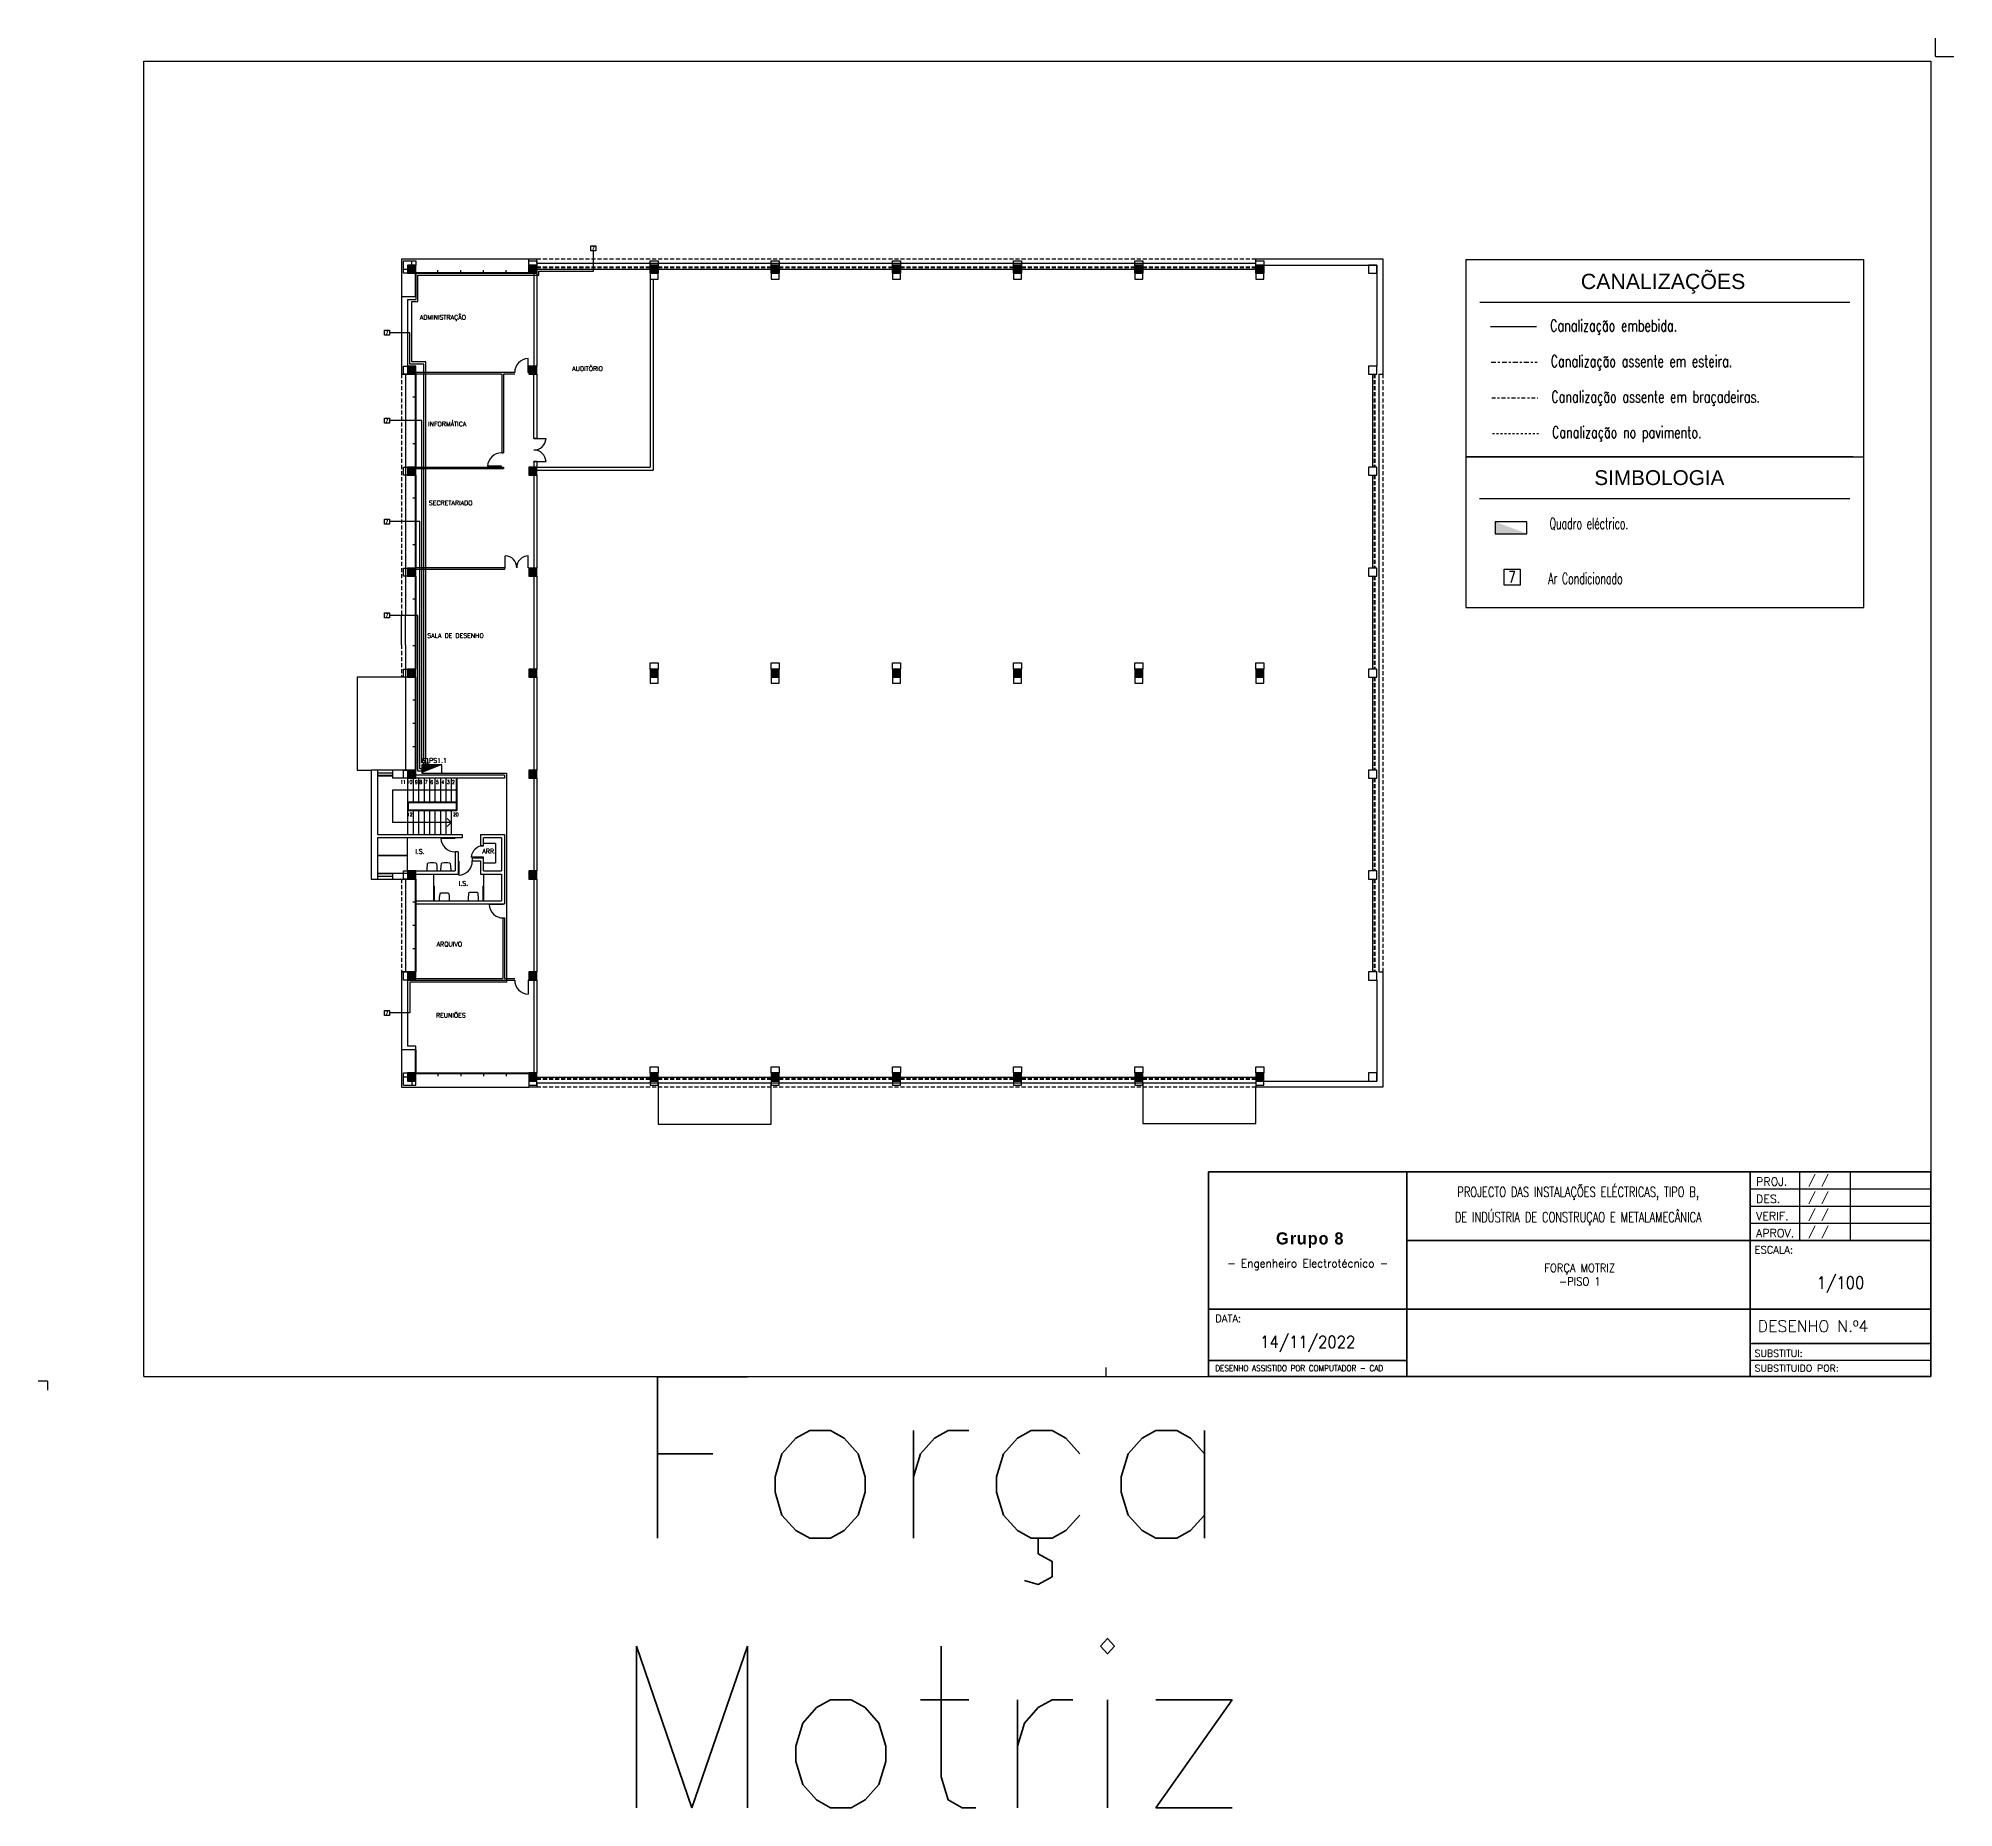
# Model space of a CAD drawing. Extents: x -9 to 600, y -23 to 65.
# Drawn here: x 505.2 to 600.1, y -23 to 64.6 of the extents above; entities that cross this region are included whole.
import ezdxf
from ezdxf.enums import TextEntityAlignment as Align

# ---------------------------------------------------------------- set-up
doc = ezdxf.new("R2010")
doc.units = 0
doc.header["$LTSCALE"] = 0.8
doc.header["$MEASUREMENT"] = 0
for name, pattern in [('CENTER2', [1.125, 0.75, -0.125, 0.125, -0.125]), ('DASHDOT2', [1.5875, 0.79375, -0.396875, 0, -0.396875]), ('HIDDEN', [0.375, 0.25, -0.125])]:
    doc.linetypes.add(name, pattern=pattern)
doc.layers.get('0').update_dxf_attribs({"color": 3, "linetype": 'CONTINUOUS'})
for name, color, linetype in [('Desenho base', 7, 'CONTINUOUS'), ('LEGENDA', 1, 'CONTINUOUS'), ('Quadros', 170, 'CONTINUOUS'), ('TOM', 4, 'CONTINUOUS'), ('tomadas2', 6, 'CONTINUOUS')]:
    doc.layers.add(name, color=color, linetype=linetype)
doc.styles.add('ARIAL', font='arial.ttf')
doc.styles.add('PEN', font='ROMANS.SHX', dxfattribs={"width": 0.7, "height": 1})
doc.styles.add('ROMANS', font='romans', dxfattribs={"width": 0.9})
doc.styles.get("Standard").update_dxf_attribs({"font": 'ROMANS'})

# ---------------------------------------------------------------- blocks, each defined once
blk = doc.blocks.new('PE')
for p, q in [((0, 0), (5, 0)), ((5, 0), (5, 100))]:
    blk.add_line(p, q)
blk.add_arc((0, 0), 100, 0, 87.134)
blk = doc.blocks.new('PD')
for p, q in [((-5, 0), (-5, 100)), ((0, 0), (-5, 0))]:
    blk.add_line(p, q)
blk.add_arc((0, 0), 100, 92.866, 180)
blk = doc.blocks.new('*X30')
at = {"color": 0}
for p, q in [((15.8, 29.801), (16.199, 30.2)), ((15.8, 29.871), (16.129, 30.2)), ((15.8, 29.942), (16.058, 30.2)), ((15.8, 30.013), (15.987, 30.2)), ((15.8, 30.084), (15.916, 30.2)), ((15.8, 30.154), (15.846, 30.2)), ((15.87, 29.8), (16.2, 30.13)), ((15.941, 29.8), (16.2, 30.059)), ((16.011, 29.8), (16.2, 29.989)), ((16.082, 29.8), (16.2, 29.918)), ((16.153, 29.8), (16.2, 29.847))]:
    blk.add_line(p, q, dxfattribs=at)
blk = doc.blocks.new('QUAD')
for p, q in [((0, 0), (0, 0.4)), ((0, 0.4), (1, 0.4)), ((1, 0), (0, 0)), ((1, 0.4), (1, 0))]:
    blk.add_line(p, q)
blk.add_solid([(0, 0.4), (1, 0.4), (1, 0), (1, 0.4)])
blk = doc.blocks.new('Folha A3')
at = {"color": 0}
for p, q in [((412, 289), (412, 293)), ((412, 289), (416, 289)), ((21, 288), (411, 288)), ((21, 1), (21, 288)), ((411, 288), (411, 1)), ((0, 0), (-2, 0)), ((0, 0), (0, -2)), ((21, 1), (411, 1)), ((231, 3), (231, 1))]:
    blk.add_line(p, q, dxfattribs=at)

msp = doc.modelspace()

# ---------------------------------------------------------------- linework, layer by layer
at = {"color": 0, "lineweight": 120}
for p, q in [((598.947, 8.462), (563.187, 8.462)), ((563.187, 8.462), (563.187, -1.678)), ((598.947, 8.462), (598.947, -1.678)), ((598.947, -1.678), (563.187, -1.678))]:
    msp.add_line(p, q, dxfattribs=at)
at = {"color": 0, "lineweight": 60}
for p, q in [((573.007, 8.462), (573.007, -1.678)), ((590.007, 8.462), (590.007, -1.678)), ((573.007, 5.062), (598.947, 5.062)), ((563.187, 1.662), (598.947, 1.662)), ((573.007, -0.888), (563.187, -0.888))]:
    msp.add_line(p, q, dxfattribs=at)
at = {"color": 0, "lineweight": 30}
for p, q in [((590.007, 7.612), (598.947, 7.612)), ((592.447, 8.462), (592.447, 5.062)), ((594.947, 8.462), (594.947, 5.062)), ((590.007, 6.762), (598.947, 6.762)), ((590.007, 5.91), (598.947, 5.91)), ((590.007, -0.038), (598.947, -0.038)), ((598.947, -0.888), (590.007, -0.888)), ((598.947, -0.038), (590.127, -0.038))]:
    msp.add_line(p, q, dxfattribs=at)
at = {"layer": 'Desenho base'}
for p, q in [((523.232, 53.648), (529.532, 53.648)), ((523.332, 52.948), (523.332, 53.548)), ((523.332, 53.548), (523.932, 53.548)), ((523.332, 53.148), (523.532, 53.148)), ((523.532, 53.348), (523.532, 52.948)), ((523.932, 53.348), (523.532, 53.348)), ((523.732, 53.348), (523.732, 53.548)), ((523.932, 53.548), (523.932, 53.348)), ((523.932, 52.948), (523.932, 53.348)), ((529.532, 53.648), (529.932, 53.648)), ((529.532, 53.348), (529.532, 53.648)), ((529.932, 53.348), (529.532, 53.348)), ((529.532, 53.348), (529.532, 52.948)), ((529.932, 53.448), (529.932, 53.648)), ((529.932, 53.448), (565.532, 53.448)), ((529.932, 52.948), (529.932, 53.348)), ((529.932, 53.148), (535.532, 53.148)), ((535.932, 53.348), (535.532, 53.348)), ((535.532, 53.348), (535.532, 52.948)), ((535.932, 52.948), (535.932, 53.348)), ((535.932, 53.148), (541.532, 53.148)), ((541.932, 53.348), (541.532, 53.348)), ((541.532, 53.348), (541.532, 52.948)), ((541.932, 52.948), (541.932, 53.348)), ((541.932, 53.148), (547.532, 53.148)), ((547.932, 53.348), (547.532, 53.348)), ((547.532, 53.348), (547.532, 52.948)), ((547.932, 52.948), (547.932, 53.348)), ((547.932, 53.148), (553.532, 53.148)), ((553.932, 53.348), (553.532, 53.348)), ((553.532, 53.348), (553.532, 52.948)), ((553.932, 52.948), (553.932, 53.348)), ((553.932, 53.148), (559.532, 53.148)), ((559.932, 53.348), (559.532, 53.348)), ((559.532, 53.348), (559.532, 52.948)), ((559.932, 52.948), (559.932, 53.348)), ((559.932, 53.148), (565.532, 53.148)), ((565.532, 53.648), (571.811, 53.648)), ((565.532, 53.448), (565.532, 53.648)), ((565.932, 53.348), (565.532, 53.348)), ((565.532, 53.348), (565.532, 52.948)), ((565.932, 53.348), (571.511, 53.348)), ((565.932, 52.948), (565.932, 53.348)), ((571.511, 53.348), (571.111, 53.348)), ((571.111, 53.348), (571.111, 52.948)), ((571.511, 53.348), (571.511, 48.348)), ((571.511, 52.948), (571.511, 53.348)), ((571.811, 53.648), (571.811, 47.948)), ((575.92, 53.621, -0.002), (595.629, 53.621)), ((575.92, 53.621), (575.92, 43.86)), ((595.629, 43.86), (595.629, 53.621)), ((523.532, 52.948), (523.332, 52.948)), ((523.532, 52.948), (523.932, 52.948)), ((523.902, 52.948), (523.902, 51.798)), ((523.932, 52.978), (529.532, 52.978)), ((523.932, 52.948), (529.532, 52.948)), ((523.932, 52.948), (523.932, 51.798)), ((525.032, 52.948), (525.032, 53.098)), ((526.157, 52.948), (526.157, 53.098)), ((527.282, 52.948), (527.282, 53.098)), ((528.407, 52.948), (528.407, 53.098)), ((529.532, 52.948), (529.932, 52.948)), ((529.782, 52.948), (529.782, 48.348)), ((529.932, 52.948), (529.932, 48.348)), ((535.532, 52.948), (535.932, 52.948)), ((535.532, 52.648), (535.532, 43.348)), ((535.682, 52.648), (535.682, 43.198)), ((541.532, 52.948), (541.932, 52.948)), ((547.532, 52.948), (547.932, 52.948)), ((553.532, 52.948), (553.932, 52.948)), ((559.532, 52.948), (559.932, 52.948)), ((565.532, 52.948), (565.932, 52.948)), ((571.111, 52.948), (571.511, 52.948)), ((523.232, 51.798), (523.232, 47.948)), ((523.232, 51.798), (523.932, 51.798)), ((523.532, 51.648), (523.932, 51.648)), ((523.532, 51.648), (523.532, 48.348)), ((523.932, 51.798), (523.932, 51.648)), ((594.934, 51.486), (576.615, 51.486)), ((523.232, 47.948), (523.532, 47.948)), ((523.432, 47.948), (523.432, 36.004)), ((523.932, 48.348), (523.532, 48.348)), ((523.532, 48.348), (523.532, 47.948)), ((523.532, 47.948), (523.932, 47.948)), ((523.902, 47.948), (523.902, 43.348)), ((523.932, 47.948), (523.932, 48.348)), ((523.932, 47.948), (523.932, 43.348)), ((529.932, 48.348), (529.532, 48.348)), ((529.532, 48.348), (529.532, 47.948)), ((529.532, 47.948), (529.932, 47.948)), ((529.782, 44.758), (529.782, 47.948)), ((529.932, 47.948), (529.932, 48.348)), ((529.932, 47.948), (529.932, 44.758)), ((571.511, 48.348), (571.111, 48.348)), ((571.111, 48.348), (571.111, 47.948)), ((571.111, 47.948), (571.511, 47.948)), ((571.311, 47.948), (571.311, 43.348)), ((571.511, 47.948), (571.511, 48.348)), ((571.611, 47.948), (571.611, 18.348)), ((571.611, 47.948), (571.811, 47.948)), ((523.932, 46.798), (523.782, 46.798)), ((523.932, 45.648), (523.782, 45.648)), ((529.932, 44.758), (529.782, 44.758)), ((523.932, 44.498), (523.782, 44.498)), ((528.202, 44.048), (528.282, 44.048)), ((575.92, 43.86), (595.629, 43.86)), ((595.097, 43.86, 0.002), (575.92, 43.86)), ((575.92, 43.86), (575.92, 36.393)), ((595.629, 36.393), (595.629, 43.86)), ((523.932, 43.348), (523.532, 43.348)), ((523.532, 43.348), (523.532, 42.948)), ((523.532, 42.948), (523.932, 42.948)), ((523.902, 42.948), (523.902, 38.348)), ((523.932, 43.348), (528.282, 43.348)), ((523.932, 42.948), (523.932, 43.348)), ((523.932, 43.268), (528.282, 43.268)), ((523.932, 42.948), (523.932, 38.348)), ((529.932, 43.348), (529.532, 43.348)), ((529.532, 43.348), (529.532, 42.948)), ((529.532, 43.348), (529.782, 43.348)), ((529.532, 42.948), (529.932, 42.948)), ((529.932, 43.618), (529.782, 43.618)), ((529.782, 43.618), (529.782, 43.348)), ((529.782, 42.948), (529.782, 38.348)), ((529.782, 42.948), (529.782, 42.916)), ((529.932, 43.618), (529.932, 43.348)), ((529.932, 42.948), (529.932, 43.348)), ((529.932, 43.348), (535.532, 43.348)), ((529.932, 43.198), (535.682, 43.198)), ((529.932, 42.948), (529.932, 38.348)), ((571.511, 43.348), (571.111, 43.348)), ((571.111, 43.348), (571.111, 42.948)), ((571.111, 42.948), (571.511, 42.948)), ((571.311, 42.948), (571.311, 38.348)), ((571.511, 42.948), (571.511, 43.348)), ((523.932, 41.798), (523.782, 41.798)), ((576.597, 41.782, 0.001), (594.934, 41.782, 0.001)), ((523.932, 40.648), (523.782, 40.648)), ((523.932, 39.498), (523.782, 39.498)), ((523.932, 38.348), (523.532, 38.348)), ((523.532, 38.348), (523.532, 37.948)), ((523.532, 37.948), (523.932, 37.948)), ((523.902, 37.948), (523.902, 36.004)), ((528.332, 38.358), (523.932, 38.358)), ((523.932, 37.948), (523.932, 38.348)), ((528.332, 38.278), (523.932, 38.278)), ((523.932, 37.948), (523.932, 36.004)), ((528.332, 38.358), (528.332, 38.278)), ((529.532, 38.358), (529.532, 38.278)), ((529.932, 38.348), (529.532, 38.348)), ((529.532, 38.348), (529.532, 37.948)), ((529.532, 37.948), (529.932, 37.948)), ((529.782, 37.948), (529.782, 33.348)), ((529.932, 37.948), (529.932, 38.348)), ((529.932, 37.948), (529.932, 33.348)), ((571.511, 38.348), (571.111, 38.348)), ((571.111, 38.348), (571.111, 37.948)), ((571.111, 37.948), (571.511, 37.948)), ((571.311, 37.948), (571.311, 33.348)), ((571.511, 37.948), (571.511, 38.348)), ((523.932, 36.798), (523.782, 36.798)), ((575.92, 36.393), (595.629, 36.393)), ((523.232, 34.54), (523.232, 36.004)), ((523.432, 34.54), (523.432, 36.004)), ((523.902, 36.004), (523.902, 34.54)), ((523.932, 36.004), (523.932, 34.54)), ((523.432, 34.54), (523.432, 28.348)), ((523.932, 34.498), (523.782, 34.498)), ((523.902, 34.54), (523.902, 33.348)), ((523.932, 34.54), (523.932, 33.348)), ((523.932, 33.348), (523.532, 33.348)), ((523.532, 33.348), (523.532, 32.948)), ((523.932, 32.948), (523.932, 33.348)), ((529.932, 33.348), (529.532, 33.348)), ((529.532, 33.348), (529.532, 32.948)), ((529.932, 32.948), (529.932, 33.348)), ((535.932, 33.348), (535.532, 33.348)), ((535.532, 33.348), (535.532, 32.948)), ((535.932, 32.948), (535.932, 33.348)), ((541.932, 33.348), (541.532, 33.348)), ((541.532, 33.348), (541.532, 32.948)), ((541.932, 32.948), (541.932, 33.348)), ((547.932, 33.348), (547.532, 33.348)), ((547.532, 33.348), (547.532, 32.948)), ((547.932, 32.948), (547.932, 33.348)), ((553.932, 33.348), (553.532, 33.348)), ((553.532, 33.348), (553.532, 32.948)), ((553.932, 32.948), (553.932, 33.348)), ((559.932, 33.348), (559.532, 33.348)), ((559.532, 33.348), (559.532, 32.948)), ((559.932, 32.948), (559.932, 33.348)), ((565.932, 33.348), (565.532, 33.348)), ((565.532, 33.348), (565.532, 32.948)), ((565.932, 32.948), (565.932, 33.348)), ((571.511, 33.348), (571.111, 33.348)), ((571.111, 33.348), (571.111, 32.948)), ((571.511, 32.948), (571.511, 33.348)), ((521.032, 32.948), (521.032, 28.348)), ((523.432, 32.948), (521.032, 32.948)), ((523.532, 32.948), (523.932, 32.948)), ((523.902, 32.948), (523.902, 28.348)), ((523.932, 32.948), (523.932, 28.348)), ((529.532, 32.948), (529.932, 32.948)), ((529.782, 32.948), (529.782, 28.348)), ((529.932, 32.948), (529.932, 28.348)), ((535.532, 32.948), (535.932, 32.948)), ((541.532, 32.948), (541.932, 32.948)), ((547.532, 32.948), (547.932, 32.948)), ((553.532, 32.948), (553.932, 32.948)), ((559.532, 32.948), (559.932, 32.948)), ((565.532, 32.948), (565.932, 32.948)), ((571.111, 32.948), (571.511, 32.948)), ((571.311, 32.948), (571.311, 28.348)), ((523.932, 31.798), (523.782, 31.798)), ((523.932, 30.648), (523.782, 30.648)), ((523.932, 29.498), (523.782, 29.498)), ((521.032, 28.348), (521.732, 28.348)), ((522.032, 28.348), (521.732, 28.348)), ((521.732, 28.348), (521.732, 22.948)), ((522.782, 28.348), (522.032, 28.348)), ((522.032, 28.348), (522.032, 25.148)), ((522.782, 28.198), (522.032, 28.198)), ((522.782, 28.078), (522.032, 28.078)), ((522.782, 28.048), (522.032, 28.048)), ((522.782, 28.348), (522.782, 27.948)), ((523.532, 28.348), (522.782, 28.348)), ((523.532, 27.948), (522.782, 27.948)), ((523.932, 28.348), (523.532, 28.348)), ((523.532, 28.348), (523.532, 27.948)), ((523.532, 27.948), (523.532, 26.748)), ((523.532, 27.948), (523.932, 27.948)), ((523.802, 27.948), (523.802, 26.748)), ((523.932, 27.948), (523.932, 28.348)), ((528.332, 28.098), (523.932, 28.098)), ((528.332, 27.948), (523.932, 27.948)), ((524.072, 27.948), (524.072, 26.748)), ((524.342, 27.948), (524.342, 26.748)), ((524.612, 27.948), (524.612, 26.748)), ((524.882, 27.948), (524.882, 26.748)), ((525.152, 27.948), (525.152, 26.748)), ((525.422, 27.948), (525.422, 26.748)), ((525.692, 27.948), (525.692, 26.748)), ((525.932, 27.948), (525.932, 26.378)), ((525.962, 27.948), (525.962, 26.348)), ((528.332, 28.098), (528.332, 27.948)), ((529.932, 28.348), (529.532, 28.348)), ((529.532, 28.348), (529.532, 27.948)), ((529.532, 27.948), (529.932, 27.948)), ((529.782, 27.948), (529.782, 23.348)), ((529.932, 27.948), (529.932, 28.348)), ((529.932, 27.948), (529.932, 23.348)), ((571.511, 28.348), (571.111, 28.348)), ((571.111, 28.348), (571.111, 27.948)), ((571.111, 27.948), (571.511, 27.948)), ((571.311, 27.948), (571.311, 23.348)), ((571.511, 27.948), (571.511, 28.348)), ((525.932, 27.348), (522.782, 27.348)), ((522.782, 27.348), (522.782, 25.748)), ((523.532, 26.748), (523.532, 26.348)), ((525.932, 26.748), (523.532, 26.748)), ((523.562, 26.718), (523.562, 26.378)), ((525.932, 26.718), (523.562, 26.718)), ((525.692, 25.748), (522.782, 25.748)), ((523.532, 26.348), (523.532, 25.148)), ((523.532, 26.348), (525.962, 26.348)), ((523.562, 26.378), (525.932, 26.378)), ((523.802, 26.348), (523.802, 25.148)), ((524.072, 26.348), (524.072, 25.148)), ((524.342, 26.348), (524.342, 25.148)), ((524.612, 26.348), (524.612, 25.148)), ((524.882, 26.348), (524.882, 25.148)), ((525.152, 26.348), (525.152, 25.148)), ((525.422, 26.348), (525.422, 25.148)), ((525.692, 25.748), (525.492, 25.948)), ((525.692, 25.748), (525.492, 25.548)), ((525.692, 26.348), (525.692, 25.148)), ((522.032, 25.148), (526.232, 25.148)), ((526.232, 24.998), (522.032, 24.998)), ((522.032, 24.998), (522.032, 22.948)), ((523.532, 23.348), (523.532, 24.998)), ((526.232, 25.148), (526.232, 24.998)), ((527.132, 25.148), (528.332, 25.148)), ((527.132, 25.148), (527.132, 24.598)), ((527.282, 24.598), (527.282, 24.998)), ((528.182, 24.998), (527.282, 24.998)), ((527.882, 24.708), (527.282, 24.708)), ((527.882, 24.708), (527.882, 23.748)), ((528.182, 24.998), (528.182, 23.348)), ((528.332, 25.148), (528.332, 21.723)), ((522.032, 24.138), (523.532, 24.138)), ((522.032, 24.108), (523.532, 24.108)), ((526.032, 24.298), (525.882, 24.298)), ((525.882, 24.298), (525.882, 23.348)), ((526.032, 24.298), (526.032, 23.198)), ((526.732, 23.998), (526.732, 23.848)), ((526.732, 23.998), (527.282, 23.998)), ((526.732, 23.848), (527.132, 23.848)), ((527.132, 24.598), (527.282, 24.598)), ((527.132, 23.848), (527.132, 23.198)), ((527.282, 23.348), (527.282, 23.998)), ((527.282, 23.748), (527.882, 23.748)), ((521.732, 22.948), (522.032, 22.948)), ((522.032, 23.248), (522.782, 23.248)), ((522.032, 23.218), (522.782, 23.218)), ((522.032, 23.098), (522.782, 23.098)), ((522.032, 22.948), (522.782, 22.948)), ((522.782, 23.248), (522.782, 22.948)), ((522.782, 23.248), (523.532, 23.248)), ((522.782, 22.948), (523.532, 22.948)), ((523.432, 22.948), (523.432, 18.348)), ((523.932, 23.348), (523.532, 23.348)), ((523.532, 23.348), (523.532, 22.948)), ((523.532, 22.948), (523.932, 22.948)), ((523.902, 22.948), (523.902, 18.348)), ((523.932, 23.348), (525.882, 23.348)), ((523.932, 22.948), (523.932, 23.348)), ((523.932, 23.198), (526.032, 23.198)), ((523.932, 22.948), (523.932, 18.348)), ((524.832, 21.873), (524.832, 23.198)), ((527.132, 23.198), (528.182, 23.198)), ((527.282, 23.348), (528.182, 23.348)), ((527.282, 23.198), (527.282, 21.873)), ((528.182, 23.198), (528.182, 21.873)), ((529.932, 23.348), (529.532, 23.348)), ((529.532, 23.348), (529.532, 22.948)), ((529.532, 22.948), (529.932, 22.948)), ((529.782, 22.948), (529.782, 18.348)), ((529.932, 22.948), (529.932, 23.348)), ((529.932, 22.948), (529.932, 18.348)), ((571.511, 23.348), (571.111, 23.348)), ((571.111, 23.348), (571.111, 22.948)), ((571.111, 22.948), (571.511, 22.948)), ((571.311, 22.948), (571.311, 18.348)), ((571.511, 22.948), (571.511, 23.348)), ((523.932, 21.873), (528.182, 21.873)), ((524.832, 22.598), (524.862, 22.598)), ((524.862, 21.873), (524.862, 22.598)), ((527.252, 22.598), (527.282, 22.598)), ((527.252, 22.598), (527.252, 21.873)), ((523.932, 21.798), (523.782, 21.798)), ((523.932, 21.723), (528.332, 21.723)), ((528.252, 21.023), (528.332, 21.023)), ((523.932, 20.648), (523.782, 20.648)), ((523.932, 19.498), (523.782, 19.498)), ((523.232, 18.348), (523.232, 14.498)), ((523.532, 18.348), (523.232, 18.348)), ((523.932, 18.348), (523.532, 18.348)), ((523.532, 18.348), (523.532, 17.948)), ((523.932, 17.948), (523.932, 18.348)), ((529.932, 18.348), (529.532, 18.348)), ((529.532, 18.348), (529.532, 17.948)), ((529.932, 17.948), (529.932, 18.348)), ((571.511, 18.348), (571.111, 18.348)), ((571.111, 18.348), (571.111, 17.948)), ((571.511, 17.948), (571.511, 18.348)), ((571.611, 18.348), (571.811, 18.348)), ((571.811, 18.348), (571.811, 12.648)), ((523.532, 17.948), (523.532, 14.678)), ((523.532, 17.948), (523.932, 17.948)), ((529.532, 17.948), (529.932, 17.948)), ((529.782, 17.948), (529.782, 13.348)), ((529.932, 17.948), (529.932, 13.348)), ((571.111, 17.948), (571.511, 17.948)), ((571.511, 17.948), (571.511, 12.948)), ((523.232, 14.498), (523.232, 12.648)), ((523.902, 14.498), (523.232, 14.498)), ((523.932, 14.678), (523.532, 14.678)), ((523.902, 14.498), (523.902, 13.348)), ((523.932, 14.498), (523.932, 14.678)), ((523.932, 14.498), (523.932, 13.348)), ((523.332, 13.348), (523.532, 13.348)), ((523.332, 12.748), (523.332, 13.348)), ((523.932, 13.348), (523.532, 13.348)), ((523.532, 13.348), (523.532, 12.948)), ((523.932, 13.348), (529.532, 13.348)), ((523.932, 12.948), (523.932, 13.348)), ((523.932, 13.318), (529.532, 13.318)), ((525.032, 13.348), (525.032, 13.198)), ((526.157, 13.348), (526.157, 13.198)), ((527.282, 13.348), (527.282, 13.198)), ((528.407, 13.348), (528.407, 13.198)), ((529.932, 13.348), (529.532, 13.348)), ((529.532, 13.348), (529.532, 12.948)), ((529.932, 12.948), (529.932, 13.348)), ((535.932, 13.348), (535.532, 13.348)), ((535.532, 13.348), (535.532, 12.948)), ((535.932, 12.948), (535.932, 13.348)), ((541.932, 13.348), (541.532, 13.348)), ((541.532, 13.348), (541.532, 12.948)), ((541.932, 12.948), (541.932, 13.348)), ((547.932, 13.348), (547.532, 13.348)), ((547.532, 13.348), (547.532, 12.948)), ((547.932, 12.948), (547.932, 13.348)), ((553.932, 13.348), (553.532, 13.348)), ((553.532, 13.348), (553.532, 12.948)), ((553.932, 12.948), (553.932, 13.348)), ((559.932, 13.348), (559.532, 13.348)), ((559.532, 13.348), (559.532, 12.948)), ((559.932, 12.948), (559.932, 13.348)), ((565.932, 13.348), (565.532, 13.348)), ((565.532, 13.348), (565.532, 12.948)), ((565.932, 12.948), (565.932, 13.348)), ((571.511, 13.348), (571.111, 13.348)), ((571.111, 13.348), (571.111, 12.948)), ((571.511, 12.948), (571.511, 13.348)), ((523.232, 12.648), (529.532, 12.648)), ((523.532, 13.148), (523.332, 13.148)), ((523.332, 12.748), (523.932, 12.748)), ((523.532, 12.948), (523.932, 12.948)), ((523.732, 12.948), (523.732, 12.748)), ((523.932, 12.748), (523.932, 12.948)), ((529.532, 12.948), (529.532, 12.648)), ((529.532, 12.948), (529.932, 12.948)), ((529.932, 12.648), (529.532, 12.648)), ((529.932, 13.148), (535.532, 13.148)), ((565.532, 12.848), (529.932, 12.848)), ((529.932, 12.848), (529.932, 12.648)), ((535.532, 12.948), (535.932, 12.948)), ((535.932, 13.148), (541.532, 13.148)), ((535.932, 12.848), (535.932, 10.818)), ((541.532, 12.948), (541.932, 12.948)), ((541.532, 10.818), (541.532, 12.848)), ((541.932, 13.148), (547.532, 13.148)), ((547.532, 12.948), (547.932, 12.948)), ((547.932, 13.148), (553.532, 13.148)), ((553.532, 12.948), (553.932, 12.948)), ((553.932, 13.148), (559.532, 13.148)), ((559.532, 12.948), (559.932, 12.948)), ((559.932, 13.148), (565.532, 13.148)), ((559.932, 12.848), (559.932, 10.848)), ((565.532, 12.948), (565.932, 12.948)), ((565.532, 12.848), (565.532, 12.648)), ((565.532, 10.848), (565.532, 12.648)), ((571.811, 12.648), (565.532, 12.648)), ((565.932, 12.948), (571.511, 12.948)), ((571.111, 12.948), (571.511, 12.948)), ((535.932, 10.818), (541.532, 10.818)), ((559.932, 10.848), (565.532, 10.848))]:
    msp.add_line(p, q, dxfattribs=at)
at = {"layer": 'Desenho base', "linetype": 'Continuous'}
for p, q in [((523.232, 53.648), (523.232, 51.798)), ((528.832, 48.028), (523.932, 48.028)), ((528.202, 47.948), (523.932, 47.948)), ((528.202, 47.948), (528.202, 44.048)), ((528.832, 47.948), (528.282, 47.948)), ((528.282, 47.948), (528.282, 44.048)), ((528.282, 43.348), (528.282, 43.268)), ((528.252, 21.023), (528.252, 18.028)), ((528.332, 21.023), (528.332, 18.028)), ((523.932, 18.028), (528.252, 18.028)), ((528.332, 18.028), (528.832, 18.028)), ((523.932, 17.948), (528.832, 17.948))]:
    msp.add_line(p, q, dxfattribs=at)
at = {"layer": 'Desenho base', "linetype": 'HIDDEN'}
for p, q in [((529.932, 53.648), (565.532, 53.648)), ((529.932, 53.258), (535.532, 53.258)), ((529.932, 53.228), (535.532, 53.228)), ((535.932, 53.258), (541.532, 53.258)), ((535.932, 53.228), (541.532, 53.228)), ((541.932, 53.258), (547.532, 53.258)), ((541.932, 53.228), (547.532, 53.228)), ((547.932, 53.258), (553.532, 53.258)), ((547.932, 53.228), (553.532, 53.228)), ((553.932, 53.258), (559.532, 53.258)), ((553.932, 53.228), (559.532, 53.228)), ((559.932, 53.258), (565.532, 53.258)), ((559.932, 53.228), (565.532, 53.228)), ((523.232, 47.948), (523.232, 36.004)), ((571.391, 47.948), (571.391, 43.348)), ((571.421, 47.948), (571.421, 43.348)), ((571.811, 47.948), (571.811, 18.348)), ((571.391, 42.948), (571.391, 38.348)), ((571.421, 42.948), (571.421, 38.348)), ((571.391, 37.948), (571.391, 33.348)), ((571.421, 37.948), (571.421, 33.348)), ((523.232, 34.54), (523.232, 32.948)), ((571.391, 32.948), (571.391, 28.348)), ((571.421, 32.948), (571.421, 28.348)), ((571.391, 27.948), (571.391, 23.348)), ((571.421, 27.948), (571.421, 23.348)), ((523.232, 22.948), (523.232, 18.348)), ((571.391, 22.948), (571.391, 18.348)), ((571.421, 22.948), (571.421, 18.348)), ((529.932, 13.068), (535.532, 13.068)), ((529.932, 13.038), (535.532, 13.038)), ((565.532, 12.648), (529.932, 12.648)), ((535.932, 13.068), (541.532, 13.068)), ((535.932, 13.038), (541.532, 13.038)), ((541.932, 13.068), (547.532, 13.068)), ((541.932, 13.038), (547.532, 13.038)), ((547.932, 13.068), (553.532, 13.068)), ((547.932, 13.038), (553.532, 13.038)), ((553.932, 13.068), (559.532, 13.068)), ((553.932, 13.038), (559.532, 13.038)), ((559.932, 13.068), (565.532, 13.068)), ((559.932, 13.038), (565.532, 13.038))]:
    msp.add_line(p, q, dxfattribs=at)
at = {"layer": 'Desenho base'}
for points in [[(523.532, 52.948), (523.932, 52.948), (523.932, 53.348), (523.532, 53.348)], [(529.532, 53.348), (529.932, 53.348), (529.932, 52.948), (529.532, 52.948)], [(535.532, 53.348), (535.932, 53.348), (535.932, 52.948), (535.532, 52.948)], [(541.532, 53.348), (541.932, 53.348), (541.932, 52.948), (541.532, 52.948)], [(547.532, 53.348), (547.932, 53.348), (547.932, 52.948), (547.532, 52.948)], [(553.532, 53.348), (553.932, 53.348), (553.932, 52.948), (553.532, 52.948)], [(559.532, 53.348), (559.932, 53.348), (559.932, 52.948), (559.532, 52.948)], [(565.532, 53.348), (565.932, 53.348), (565.932, 52.948), (565.532, 52.948)], [(523.532, 47.948), (523.932, 47.948), (523.932, 48.348), (523.532, 48.348)], [(529.532, 47.948), (529.932, 47.948), (529.932, 48.348), (529.532, 48.348)], [(523.532, 42.948), (523.932, 42.948), (523.932, 43.348), (523.532, 43.348)], [(529.532, 42.948), (529.932, 42.948), (529.932, 43.348), (529.532, 43.348)], [(523.532, 37.948), (523.932, 37.948), (523.932, 38.348), (523.532, 38.348)], [(529.532, 37.948), (529.932, 37.948), (529.932, 38.348), (529.532, 38.348)], [(523.532, 32.948), (523.932, 32.948), (523.932, 33.348), (523.532, 33.348)], [(529.532, 32.948), (529.932, 32.948), (529.932, 33.348), (529.532, 33.348)], [(535.532, 32.948), (535.932, 32.948), (535.932, 33.348), (535.532, 33.348)], [(541.532, 32.948), (541.932, 32.948), (541.932, 33.348), (541.532, 33.348)], [(547.532, 32.948), (547.932, 32.948), (547.932, 33.348), (547.532, 33.348)], [(553.532, 32.948), (553.932, 32.948), (553.932, 33.348), (553.532, 33.348)], [(559.532, 32.948), (559.932, 32.948), (559.932, 33.348), (559.532, 33.348)], [(565.532, 32.948), (565.932, 32.948), (565.932, 33.348), (565.532, 33.348)], [(523.532, 27.948), (523.932, 27.948), (523.932, 28.348), (523.532, 28.348)], [(529.532, 27.948), (529.932, 27.948), (529.932, 28.348), (529.532, 28.348)], [(523.532, 22.948), (523.932, 22.948), (523.932, 23.348), (523.532, 23.348)], [(529.532, 22.948), (529.932, 22.948), (529.932, 23.348), (529.532, 23.348)], [(523.532, 17.948), (523.932, 17.948), (523.932, 18.348), (523.532, 18.348)], [(529.532, 17.948), (529.932, 17.948), (529.932, 18.348), (529.532, 18.348)], [(523.532, 12.948), (523.932, 12.948), (523.932, 13.348), (523.532, 13.348)], [(529.532, 12.948), (529.932, 12.948), (529.932, 13.348), (529.532, 13.348)], [(535.532, 12.948), (535.932, 12.948), (535.932, 13.348), (535.532, 13.348)], [(541.532, 12.948), (541.932, 12.948), (541.932, 13.348), (541.532, 13.348)], [(547.532, 12.948), (547.932, 12.948), (547.932, 13.348), (547.532, 13.348)], [(553.532, 12.948), (553.932, 12.948), (553.932, 13.348), (553.532, 13.348)], [(559.532, 12.948), (559.932, 12.948), (559.932, 13.348), (559.532, 13.348)], [(565.532, 12.948), (565.932, 12.948), (565.932, 13.348), (565.532, 13.348)]]:
    msp.add_lwpolyline(points, close=True, dxfattribs=at)
for points in [[(529.532, 53.348), (529.532, 53.548), (529.932, 53.548), (529.932, 53.348)], [(535.532, 53.348), (535.532, 53.548), (535.932, 53.548), (535.932, 53.348)], [(541.532, 53.348), (541.532, 53.548), (541.932, 53.548), (541.932, 53.348)], [(547.532, 53.348), (547.532, 53.548), (547.932, 53.548), (547.932, 53.348)], [(553.532, 53.348), (553.532, 53.548), (553.932, 53.548), (553.932, 53.348)], [(559.532, 53.348), (559.532, 53.548), (559.932, 53.548), (559.932, 53.348)], [(565.532, 53.348), (565.532, 53.548), (565.932, 53.548), (565.932, 53.348)], [(535.532, 52.948), (535.532, 52.648), (535.932, 52.648), (535.932, 52.948)], [(541.532, 52.948), (541.532, 52.648), (541.932, 52.648), (541.932, 52.948)], [(547.532, 52.948), (547.532, 52.648), (547.932, 52.648), (547.932, 52.948)], [(553.532, 52.948), (553.532, 52.648), (553.932, 52.648), (553.932, 52.948)], [(559.532, 52.948), (559.532, 52.648), (559.932, 52.648), (559.932, 52.948)], [(565.532, 52.948), (565.532, 52.648), (565.932, 52.648), (565.932, 52.948)], [(523.532, 47.948), (523.332, 47.948), (523.332, 48.348), (523.532, 48.348)], [(523.532, 42.948), (523.332, 42.948), (523.332, 43.348), (523.532, 43.348)], [(523.532, 37.948), (523.332, 37.948), (523.332, 38.348), (523.532, 38.348)], [(523.532, 32.948), (523.332, 32.948), (523.332, 33.348), (523.532, 33.348)], [(535.532, 33.348), (535.532, 33.648), (535.932, 33.648), (535.932, 33.348)], [(541.532, 33.348), (541.532, 33.648), (541.932, 33.648), (541.932, 33.348)], [(547.532, 33.348), (547.532, 33.648), (547.932, 33.648), (547.932, 33.348)], [(553.532, 33.348), (553.532, 33.648), (553.932, 33.648), (553.932, 33.348)], [(559.532, 33.348), (559.532, 33.648), (559.932, 33.648), (559.932, 33.348)], [(565.532, 33.348), (565.532, 33.648), (565.932, 33.648), (565.932, 33.348)], [(535.532, 32.948), (535.532, 32.648), (535.932, 32.648), (535.932, 32.948)], [(541.532, 32.948), (541.532, 32.648), (541.932, 32.648), (541.932, 32.948)], [(547.532, 32.948), (547.532, 32.648), (547.932, 32.648), (547.932, 32.948)], [(553.532, 32.948), (553.532, 32.648), (553.932, 32.648), (553.932, 32.948)], [(559.532, 32.948), (559.532, 32.648), (559.932, 32.648), (559.932, 32.948)], [(565.532, 32.948), (565.532, 32.648), (565.932, 32.648), (565.932, 32.948)], [(523.532, 27.948), (523.332, 27.948), (523.332, 28.348), (523.532, 28.348)], [(523.532, 22.948), (523.332, 22.948), (523.332, 23.348), (523.532, 23.348)], [(523.532, 17.948), (523.332, 17.948), (523.332, 18.348), (523.532, 18.348)], [(535.532, 13.348), (535.532, 13.648), (535.932, 13.648), (535.932, 13.348)], [(541.532, 13.348), (541.532, 13.648), (541.932, 13.648), (541.932, 13.348)], [(547.532, 13.348), (547.532, 13.648), (547.932, 13.648), (547.932, 13.348)], [(553.532, 13.348), (553.532, 13.648), (553.932, 13.648), (553.932, 13.348)], [(559.532, 13.348), (559.532, 13.648), (559.932, 13.648), (559.932, 13.348)], [(565.532, 13.348), (565.532, 13.648), (565.932, 13.648), (565.932, 13.348)], [(529.532, 12.948), (529.532, 12.748), (529.932, 12.748), (529.932, 12.948)], [(535.532, 12.948), (535.532, 12.748), (535.932, 12.748), (535.932, 12.948)], [(541.532, 12.948), (541.532, 12.748), (541.932, 12.748), (541.932, 12.948)], [(547.532, 12.948), (547.532, 12.748), (547.932, 12.748), (547.932, 12.948)], [(553.532, 12.948), (553.532, 12.748), (553.932, 12.748), (553.932, 12.948)], [(559.532, 12.948), (559.532, 12.748), (559.932, 12.748), (559.932, 12.948)], [(565.532, 12.948), (565.532, 12.748), (565.932, 12.748), (565.932, 12.948)]]:
    msp.add_lwpolyline(points, dxfattribs=at)
at = {"layer": 'Desenho base', "linetype": 'Continuous'}
for centre, radius, start, end in [((524.553, 23.689), 0.048, 96.9277, 171.6718), ((524.74, 22.148), 1.6, 83.0723, 96.9277), ((524.928, 23.689), 0.048, 8.3282, 83.0723), ((525.234, 23.689), 0.048, 96.9277, 171.6718), ((525.421, 22.148), 1.6, 83.0723, 96.9277), ((525.609, 23.689), 0.048, 8.3282, 83.0723), ((526.88, 23.348), 2.4, 171.6718, 180), ((522.6, 23.348), 2.4, 0, 8.3281), ((527.561, 23.348), 2.4, 171.6718, 180), ((523.281, 23.348), 2.4, 0, 8.3281), ((527.492, 21.856), 2.4, 171.6718, 180), ((525.165, 22.197), 0.048, 96.9277, 171.6718), ((525.352, 20.656), 1.6, 83.0723, 96.9277), ((525.539, 22.197), 0.048, 8.3282, 83.0723), ((523.212, 21.856), 2.4, 0, 8.3281), ((528.923, 21.89), 2.4, 171.6718, 180), ((526.596, 22.231), 0.048, 96.9277, 171.6718), ((526.783, 20.69), 1.6, 83.0723, 96.9277), ((526.97, 22.231), 0.048, 8.3282, 83.0723), ((524.643, 21.89), 2.4, 0, 8.3281)]:
    msp.add_arc(centre, radius, start, end, dxfattribs=at)
at = {"layer": 'Quadros', "ltscale": 0.5}
msp.add_line((577.145, 50.298), (579.431, 50.298), dxfattribs=at)
at = {"layer": 'Quadros', "linetype": 'CENTER2', "ltscale": 0.4}
msp.add_line((577.177, 48.537), (579.463, 48.537), dxfattribs=at)
at = {"layer": 'Quadros', "linetype": 'DASHDOT2', "ltscale": 0.3}
msp.add_line((577.209, 46.776), (579.495, 46.776), dxfattribs=at)
at = {"layer": 'Quadros', "linetype": 'DASHDOT2', "ltscale": 0.015}
msp.add_line((577.241, 45.015), (579.527, 45.015), dxfattribs=at)
at = {"layer": 'Quadros', "elevation": -19.367}
msp.add_lwpolyline([(578.952, 40.048), (578.952, 40.64), (577.373, 40.64), (577.373, 40.048)], close=True, dxfattribs=at)
at = {"layer": 'Quadros'}
msp.add_solid([(577.373, 40.64, -19.367), (577.373, 40.048, -19.367), (578.952, 40.048, -19.367)], dxfattribs=at)
at = {"layer": 'TOM', "color": 3}
for p, q in [((532.609, 54.293), (532.854, 54.293)), ((532.609, 54.048), (532.609, 54.293)), ((532.854, 54.293), (532.854, 54.048)), ((532.854, 54.048), (532.609, 54.048)), ((522.386, 50.121), (522.632, 50.121)), ((522.386, 49.875), (522.386, 50.121)), ((522.632, 49.875), (522.386, 49.875)), ((522.632, 50.121), (522.632, 49.875)), ((522.386, 45.771), (522.632, 45.771)), ((522.386, 45.525), (522.386, 45.771)), ((522.632, 45.525), (522.386, 45.525)), ((522.632, 45.771), (522.632, 45.525)), ((522.386, 40.771), (522.632, 40.771)), ((522.386, 40.525), (522.386, 40.771)), ((522.632, 40.525), (522.386, 40.525)), ((522.632, 40.771), (522.632, 40.525)), ((577.824, 38.291), (578.621, 38.291)), ((577.824, 37.494), (577.824, 38.291)), ((578.621, 38.291), (578.621, 37.494)), ((578.621, 37.494), (577.824, 37.494)), ((522.386, 36.127), (522.632, 36.127)), ((522.386, 35.882), (522.386, 36.127)), ((522.632, 36.127), (522.632, 35.882)), ((522.632, 35.882), (522.386, 35.882)), ((522.386, 16.447), (522.632, 16.447)), ((522.386, 16.202), (522.386, 16.447)), ((522.632, 16.202), (522.386, 16.202)), ((522.632, 16.447), (522.632, 16.202))]:
    msp.add_line(p, q, dxfattribs=at)
at = {"layer": 'tomadas2'}
for p, q in [((532.732, 53.048), (532.732, 54.048)), ((524.032, 51.548), (524.032, 52.848)), ((524.032, 52.848), (529.932, 52.848)), ((529.932, 52.848), (530.032, 52.848)), ((530.032, 52.848), (530.032, 53.048)), ((530.032, 53.048), (532.732, 53.048)), ((523.732, 48.548), (523.732, 51.548)), ((523.732, 51.548), (523.932, 51.548)), ((523.932, 51.548), (524.032, 51.548)), ((523.632, 49.998), (522.632, 49.998)), ((523.632, 48.448), (523.632, 49.998)), ((524.332, 48.448), (523.632, 48.448)), ((524.432, 48.548), (523.732, 48.548)), ((524.332, 48.348), (524.332, 48.448)), ((524.432, 48.448), (524.432, 48.548)), ((524.432, 28.898), (524.432, 48.448)), ((524.332, 28.798), (524.332, 48.348)), ((524.232, 45.648), (522.632, 45.648)), ((523.232, 45.648), (522.632, 45.648)), ((524.232, 28.698), (524.232, 45.648)), ((524.132, 40.648), (522.632, 40.648)), ((524.132, 28.398), (524.132, 40.648)), ((524.032, 36.004), (522.632, 36.004)), ((524.032, 28.298), (524.032, 36.004)), ((524.332, 28.698), (524.232, 28.698)), ((524.432, 28.798), (524.332, 28.798)), ((524.332, 28.598), (524.332, 28.698)), ((524.532, 28.898), (524.432, 28.898)), ((524.432, 28.598), (524.432, 28.798)), ((524.532, 28.598), (524.532, 28.898)), ((524.232, 28.298), (524.032, 28.298)), ((524.232, 28.398), (524.132, 28.398)), ((525.232, 28.198), (528.424, 28.198)), ((528.424, 28.198), (528.424, 17.948)), ((528.424, 17.848), (523.632, 17.848)), ((523.632, 17.848), (523.632, 16.325)), ((528.424, 17.948), (528.424, 17.848)), ((523.632, 16.325), (522.632, 16.325))]:
    msp.add_line(p, q, dxfattribs=at)

# ---------------------------------------------------------------- block references
at = {"layer": 'Desenho base'}
for name, p, xscale, yscale, zscale in [('Folha A3', (505.698, -1.905), 0.2268822454281782, 0.2268822454281782, 0.2268822454281782), ('PD', (529.532, 48.022), 0.006999999999999999, 0.006999999999999999, 0.006999999999999999), ('PE', (528.332, 38.358), 0.006, 0.006, 0.006), ('PD', (529.532, 38.358), 0.006, 0.006, 0.006)]:
    msp.add_blockref(name, p, dxfattribs=dict(at, xscale=xscale, yscale=yscale, zscale=zscale))
for p in [(507.732, 23.148), (513.732, 23.148), (519.732, 23.148), (525.732, 23.148), (531.732, 23.148), (537.732, 23.148), (543.732, 23.148), (549.732, 23.148), (507.732, 18.148), (513.732, 18.148), (507.732, 13.148), (513.732, 13.148), (507.732, 8.148), (513.732, 8.148), (507.732, 3.148), (513.732, 3.148), (519.732, 3.148), (525.732, 3.148), (531.732, 3.148), (537.732, 3.148), (543.732, 3.148), (549.732, 3.148), (507.732, -1.852), (513.732, -1.852), (507.732, -6.852), (513.732, -6.852), (507.732, -11.852), (513.732, -11.852), (507.732, -16.852), (513.732, -16.852), (519.732, -16.852), (525.732, -16.852), (531.732, -16.852), (537.732, -16.852), (543.732, -16.852), (549.732, -16.852)]:
    msp.add_blockref('*X30', p, dxfattribs=at)
for name, p, xscale, yscale, zscale, rotation in [('PE', (529.783, 44.79), 0.006000000000000227, 0.006000000000000227, 0.006000000000000227, 270), ('PE', (528.178, 43.348), 0.006999999999999999, 0.006999999999999999, 0.006999999999999999, 90), ('PD', (529.783, 43.59), 0.006000000000000227, 0.006000000000000227, 0.006000000000000227, 270), ('PD', (525.87, 24.998), 0.006999999999999999, 0.006999999999999999, 0.006999999999999999, 90), ('PD', (526.032, 23.838), 0.006999999999999999, 0.006999999999999999, 0.006999999999999999, 180), ('PE', (527.282, 23.998), 0.006, 0.006, 0.006, 90), ('PD', (528.261, 21.723), 0.006999999999999999, 0.006999999999999999, 0.006999999999999999, 90), ('PE', (529.532, 17.948), 0.006999999999999999, 0.006999999999999999, 0.006999999999999999, 180)]:
    msp.add_blockref(name, p, dxfattribs=dict(at, xscale=xscale, yscale=yscale, zscale=zscale, rotation=rotation))
at = {"layer": 'Quadros', "ltscale": 0.5, "xscale": -1, "rotation": 359.9999999999873}
msp.add_blockref('QUAD', (525.232, 28.198), dxfattribs=at)

# ---------------------------------------------------------------- texts
at = {"color": 0, "linetype": 'Continuous', "lineweight": 20, "style": 'ROMANS'}
for s, p in [('PROJ.', (590.297, 7.769)), ('DES.', (590.297, 6.912)), ('VERIF.', (590.297, 6.065)), ('APROV.', (590.297, 5.217))]:
    msp.add_text(s, height=0.4, dxfattribs=at).set_placement(p)
at = {"color": 0, "lineweight": 20, "style": 'ROMANS'}
for s, height, p in [(' / /', 0.4, (592.6, 7.861)), (' / /', 0.4, (592.6, 7.011)), (' / /', 0.4, (592.6, 6.159)), (' / /', 0.4, (592.6, 5.309)), ('ESCALA:', 0.36, (590.224, 4.414)), ('DATA:', 0.36, (563.52, 1.014)), ('DESENHO N.º4 ', 0.57, (590.38, 0.527)), ('SUBSTITUI:', 0.34, (590.224, -0.697)), ('SUBSTITUIDO POR:', 0.34, (590.224, -1.437))]:
    msp.add_text(s, height=height, dxfattribs=at).set_placement(p)
at = {"color": 0, "lineweight": 20, "style": 'ROMANS', "width": 0.757635}
msp.add_text('DESENHO ASSISTIDO POR COMPUTADOR - CAD', height=0.304, dxfattribs=at).set_placement((563.52, -1.42), (571.834, -1.42), align=Align.FIT)
at = {"color": 0, "linetype": 'HIDDEN', "lineweight": 20, "insert": (581.489, 6.762), "char_height": 0.5, "width": 17.03517, "attachment_point": 5, "line_spacing_factor": 1.5, "style": 'ROMANS'}
msp.add_mtext('\\pxt28;{\\W0.71;PROJECTO DAS INSTALAÇÕES ELÉCTRICAS, TIPO B,\\PDE INDÚSTRIA DE CONSTRUÇAO E METALAMECÂNICA}', dxfattribs=at)
at = {"color": 0, "lineweight": 20, "insert": (594.477, 2.867), "char_height": 0.6, "width": 8.94, "attachment_point": 5, "style": 'ROMANS'}
msp.add_mtext('1/100', dxfattribs=at)
at = {"color": 7, "lineweight": 20, "insert": (568.097, -0.067), "char_height": 0.6, "width": 9.82, "attachment_point": 5, "style": 'ROMANS'}
msp.add_mtext('14/11/2022', dxfattribs=at)
at = {"layer": 'Desenho base', "style": 'ROMANS'}
for s, p in [('ADMINISTRAÇÃO', (524.134, 50.648)), ('AUDITÓRIO', (531.676, 48.103)), ('INFORMÁTICA', (524.549, 45.367)), ('SECRETARIADO', (524.581, 41.457)), ('SALA DE DESENHO', (524.502, 34.887)), ('I.S.', (523.907, 24.201)), ('ARR.', (527.229, 24.22)), ('I.S.', (526.063, 22.621)), ('ARQUIVO', (524.967, 19.611)), ('REUNIÕES', (524.932, 16.088))]:
    msp.add_text(s, height=0.225, dxfattribs=at).set_placement(p)
at = {"layer": 'Desenho base', "linetype": 'Continuous', "style": 'PEN', "width": 0.7}
for s, p in [('Canalização embebida.', (580.095, 50.06, 7.299)), ('Canalização assente em esteira.', (580.127, 48.299, 7.299)), ('Canalização assente em braçadeiras.', (580.159, 46.538, 7.299)), ('Canalização no pavimento.', (580.191, 44.777, 7.299))]:
    msp.add_text(s, height=0.5797, dxfattribs=at).set_placement(p)
at = {"layer": 'Desenho base'}
for s, height, style, width, p in [('Quadro eléctrico.', 0.56403, 'PEN', 0.6, (580.072, 40.27, 0.001)), ('Ar Condicionado', 0.56403, 'PEN', 0.6, (580.005, 37.548, 0.001)), ('11', 0.175, 'ROMANS', 0.9, (523.165, 27.662)), ('10', 0.175, 'ROMANS', 0.9, (523.491, 27.662)), ('9', 0.175, 'ROMANS', 0.9, (523.901, 27.662)), ('8', 0.175, 'ROMANS', 0.9, (524.115, 27.662)), ('7', 0.175, 'ROMANS', 0.9, (524.385, 27.662)), ('6', 0.175, 'ROMANS', 0.9, (524.656, 27.662)), ('5', 0.175, 'ROMANS', 0.9, (524.935, 27.662)), ('4', 0.175, 'ROMANS', 0.9, (525.196, 27.662)), ('3', 0.175, 'ROMANS', 0.9, (525.476, 27.662)), ('2', 0.175, 'ROMANS', 0.9, (525.727, 27.662)), ('12', 0.175, 'ROMANS', 0.9, (523.5, 26.059)), ('20', 0.175, 'ROMANS', 0.9, (525.783, 26.059))]:
    msp.add_text(s, height=height, dxfattribs=dict(at, style=style, width=width)).set_placement(p)
at = {"layer": 'Desenho base', "lineweight": 20, "insert": (568.096, 4.526), "char_height": 1, "attachment_point": 5}
msp.add_mtext_dynamic_manual_height_columns('{\\fVivaldi|b1|i0|c0|p66;\\H0.6x;\\T1.1;\\C7; Grupo 8\\H1.66667x;\\P\\Fromans|c0;\\H0.2x;\\T1;\\P\\H2x;\\W0.95;- Engenheiro Electrotécnico -}', width=9.81896, gutter_width=2, heights=[0], dxfattribs=at)
at = {"layer": 'Desenho base', "color": 7, "lineweight": 20, "insert": (581.567, 3.362), "char_height": 0.4, "width": 16.6992, "attachment_point": 5, "style": 'ROMANS'}
msp.add_mtext('\\pxt23;{\\C256;FORÇA MOTRIZ\\P-PISO 1}', dxfattribs=at)
at = {"layer": 'Desenho base', "insert": (549.438, -12.357), "char_height": 8, "attachment_point": 5}
msp.add_mtext_dynamic_manual_height_columns('Força Motriz', width=63.19061, gutter_width=15, heights=[0], dxfattribs=at)
at = {"layer": 'LEGENDA', "color": 2, "linetype": 'Continuous', "style": 'ROMANS', "width": 0.7}
for height, p in [(0.178, (532.728, 54.172)), (0.178, (522.506, 50)), (0.178, (522.506, 45.65)), (0.178, (522.506, 40.65)), (0.578, (578.212, 37.898)), (0.178, (522.506, 36.006)), (0.178, (522.506, 16.326))]:
    msp.add_text('7', height=height, dxfattribs=at).set_placement(p, align=Align.MIDDLE_CENTER)
at = {"layer": 'LEGENDA', "color": 1, "style": 'ARIAL'}
for s, height, p in [('CANALIZAÇÕES', 0.7547, (585.692, 52.536)), ('SIMBOLOGIA', 0.7343, (585.508, 42.821, 0.001))]:
    msp.add_text(s, height=height, dxfattribs=at).set_placement(p, align=Align.MIDDLE_CENTER)
at = {"layer": 'Quadros', "style": 'ROMANS'}
msp.add_text('Q_PS1.1', height=0.225, dxfattribs=at).set_placement((524.232, 28.705))

doc.saveas('drawing.dxf')
